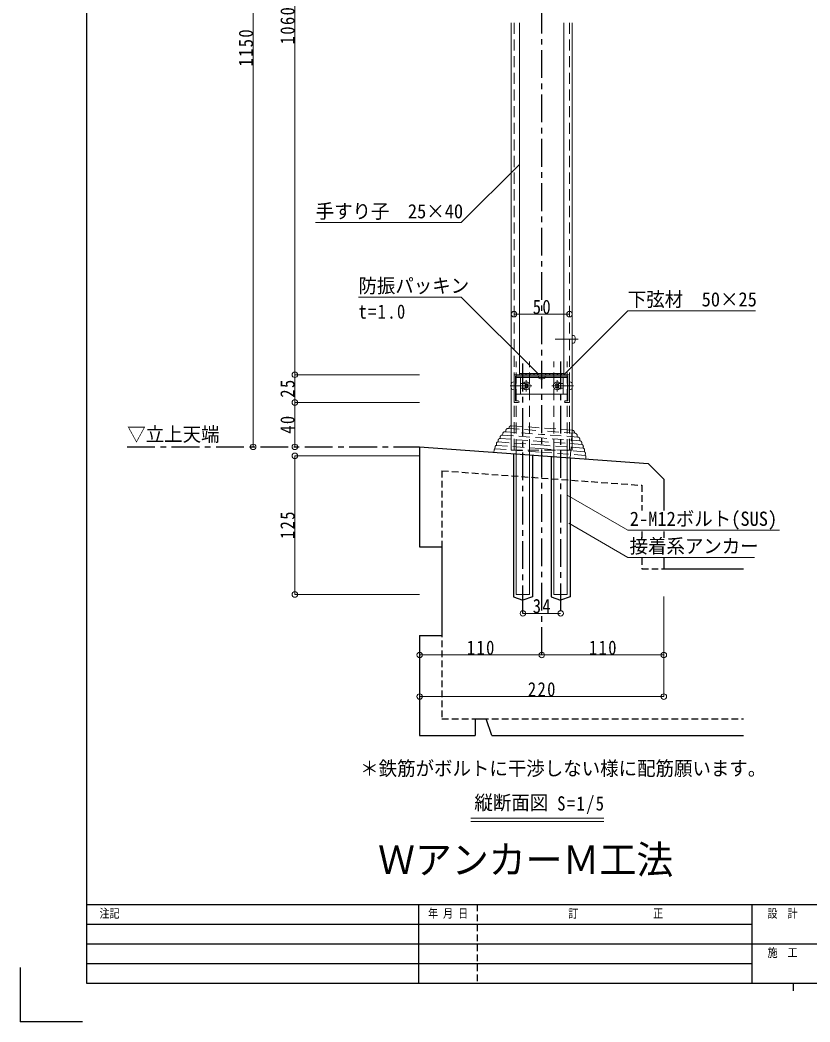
# Model space of a CAD drawing. Units: millimetres at full size, sheet at 1:5; some dimension numbers follow another scale. Extents: x -1050 to 1050, y -742 to 742.
# Drawn here: x -1050 to -338, y -742 to 160 of the extents above; entities that cross this region are included whole.
import ezdxf
from ezdxf.enums import TextEntityAlignment as Align

# ---------------------------------------------------------------- set-up
doc = ezdxf.new("R2010")
doc.units = ezdxf.units.MM
doc.header["$LTSCALE"] = 5
for name, pattern in [('CHAIN1', [8, 5, -1, 1, -1]), ('DASHED1', [1.8, 1.2, -0.6]), ('DASHED2', [3, 2, -1])]:
    doc.linetypes.add(name, pattern=pattern)
for name, color, linetype in [('0-0_通り芯', 7, 'CHAIN1'), ('0-1_躯体', 134, 'Continuous'), ('1-4_印刷位置ライン', 7, 'Continuous'), ('1-5_図枠1_1', 7, 'Continuous')]:
    doc.layers.add(name, color=color, linetype=linetype)
for name, color, linetype, lineweight in [('0-3_寸法', 54, 'Continuous', 20), ('0-4_手摺部材', 92, 'Continuous', 20), ('0-5_手すり子', 12, 'Continuous', 20), ('0-9_文字', 3, 'Continuous', 20), ('0-A_支柱', 6, 'Continuous', 20), ('0-B_足元', 4, 'Continuous', 20)]:
    doc.layers.add(name, color=color, linetype=linetype, lineweight=lineweight)
doc.styles.add('ＭＳ ゴシック', font='')
doc.styles.add('ＭＳ 明朝', font='')
doc.styles.get('ＭＳ ゴシック').set_extended_font_data('MS Gothic')
doc.styles.get('ＭＳ 明朝').set_extended_font_data('MS Mincho')

# ---------------------------------------------------------------- blocks, each defined once
blk = doc.blocks.new('dimension_origin')
at = {"color": 0, "linetype": 'Continuous', "lineweight": -2}
blk.add_circle((0, 0), 1.25, dxfattribs=at)

msp = doc.modelspace()

# ---------------------------------------------------------------- linework, layer by layer
at = {"layer": '0-0_通り芯'}
for p, q in [((-580, -411.793), (-580, 505.456)), ((-597, -374.293), (-597, -147.308)), ((-563, -147.308), (-563, -374.293)), ((-953.426, -224.293), (-690, -224.293))]:
    msp.add_line(p, q, dxfattribs=at)
at = {"layer": '0-1_躯体'}
for p, q in [((-690, -224.293), (-484.142, -239.293)), ((-605.5, -230.45), (-605.5, -359.361)), ((-588.5, -231.689), (-588.5, -359.361)), ((-571.5, -232.928), (-571.5, -359.361)), ((-554.5, -234.166), (-554.5, -359.361)), ((-484.142, -239.293), (-470, -253.435)), ((-470, -253.435), (-470, -281.7)), ((-470, -300.419), (-470, -306.1)), ((-470, -324.65), (-470, -334.293)), ((-470, -334.293), (-398.287, -334.293)), ((-605.5, -359.361), (-597, -362.308)), ((-588.5, -359.361), (-597, -362.308)), ((-571.5, -359.361), (-563, -362.308)), ((-554.5, -359.361), (-563, -362.308)), ((-690, -394.293), (-670, -394.293)), ((-640, -469.293), (-640, -484.293)), ((-640, -469.293), (-630, -469.293)), ((-625, -484.293), (-630, -469.293)), ((-625, -484.293), (-398.287, -484.293))]:
    msp.add_line(p, q, dxfattribs=at)
at = {"layer": '0-1_躯体', "linetype": 'DASHED1'}
for p, q in [((-670, -245.803), (-490, -258.919)), ((-670, -245.803), (-670, -469.293)), ((-490, -258.919), (-490, -281.7)), ((-490, -300.419), (-490, -306.1)), ((-490, -324.65), (-490, -334.293)), ((-490, -334.293), (-470, -334.293)), ((-670, -469.293), (-398.287, -469.293))]:
    msp.add_line(p, q, dxfattribs=at)
at = {"layer": '0-1_躯体'}
for points in [[(-690, -224.293), (-690, -314.293), (-670, -314.293), (-670, -394.293)], [(-690, -394.293), (-690, -484.293), (-640, -484.293)]]:
    msp.add_lwpolyline(points, dxfattribs=at)
at = {"layer": '0-3_寸法'}
for p, q in [((-840, 495), (-840, -224.293)), ((-802.5, -159.293), (-802.5, 470)), ((-605, -104.726), (-555, -104.726)), ((-690, -159.293), (-802.5, -159.293)), ((-802.5, -184.293), (-802.5, -159.293)), ((-690, -184.293), (-802.5, -184.293)), ((-802.5, -224.293), (-802.5, -184.293)), ((-690, -232.308), (-802.5, -232.308)), ((-802.5, -232.308), (-802.5, -357.308)), ((-690, -357.308), (-802.5, -357.308)), ((-470, -449.293), (-470, -359.082)), ((-597, -374.293), (-563, -374.293)), ((-690, -411.793), (-580, -411.793)), ((-580, -411.793), (-470, -411.793)), ((-690, -449.293), (-470, -449.293))]:
    msp.add_line(p, q, dxfattribs=at)
at = {"layer": '0-4_手摺部材'}
for p, q in [((-605, -183.793), (-605, -159.793)), ((-604.5, -159.293), (-555.5, -159.293)), ((-556.4, -160.693), (-603.6, -160.693)), ((-603.6, -160.693), (-603.6, -182.893)), ((-599.25, -176.793), (-599.25, -161.793)), ((-598.178, -158.293), (-597.178, -159.293)), ((-594.642, -158.293), (-593.642, -159.293)), ((-591.107, -158.293), (-590.107, -159.293)), ((-587.571, -158.293), (-586.571, -159.293)), ((-584.036, -158.293), (-583.036, -159.293)), ((-582.908, -161.747), (-583, -160.693)), ((-577, -160.693), (-583, -160.693)), ((-580.5, -158.293), (-579.5, -159.293)), ((-577.092, -161.747), (-577, -160.693)), ((-576.964, -158.293), (-575.964, -159.293)), ((-573.429, -158.293), (-572.429, -159.293)), ((-569.893, -158.293), (-568.893, -159.293)), ((-566.358, -158.293), (-565.358, -159.293)), ((-562.822, -158.293), (-561.822, -159.293)), ((-560.75, -176.793), (-560.75, -161.793)), ((-556.75, -176.793), (-556.75, -161.793)), ((-556.4, -182.893), (-556.4, -160.693)), ((-555, -159.793), (-555, -183.793)), ((-606.119, -165.891), (-605, -165.793)), ((-605, -172.793), (-605, -165.793)), ((-594.545, -168.097), (-595, -167.658)), ((-594.545, -170.488), (-595, -170.927)), ((-594.545, -168.097), (-594, -168.296)), ((-594.545, -170.488), (-594, -170.29)), ((-593.455, -168.097), (-594, -168.296)), ((-593.455, -170.488), (-594, -170.29)), ((-593.455, -168.097), (-592.864, -167.527)), ((-593.455, -170.488), (-592.864, -171.059)), ((-592.805, -168.747), (-593.003, -169.293)), ((-592.805, -169.838), (-593.003, -169.293)), ((-592.805, -168.748), (-592.234, -168.157)), ((-592.805, -169.838), (-592.234, -170.429)), ((-567.195, -168.748), (-567.766, -168.157)), ((-567.195, -169.838), (-567.766, -170.429)), ((-567.195, -168.747), (-566.997, -169.293)), ((-567.195, -169.838), (-566.997, -169.293)), ((-566.545, -168.097), (-567.136, -167.527)), ((-566.545, -170.488), (-567.136, -171.059)), ((-566.545, -168.097), (-566, -168.296)), ((-566.545, -170.488), (-566, -170.29)), ((-565.455, -168.097), (-566, -168.296)), ((-565.455, -170.488), (-566, -170.29)), ((-565.455, -168.097), (-565, -167.658)), ((-565.455, -170.488), (-565, -170.927)), ((-553.881, -165.891), (-555, -165.793)), ((-555, -165.793), (-555, -172.793)), ((-606.119, -172.695), (-605, -172.793)), ((-603.25, -176.793), (-556.75, -176.793)), ((-553.881, -172.695), (-555, -172.793)), ((-601.2, -184.293), (-604.5, -184.293)), ((-603.6, -182.893), (-601.2, -182.893)), ((-558.8, -182.893), (-556.4, -182.893)), ((-555.5, -184.293), (-558.8, -184.293))]:
    msp.add_line(p, q, dxfattribs=at)
at = {"layer": '0-4_手摺部材', "linetype": 'CHAIN1'}
for p, q in [((-589, -169.293), (-608.6, -169.293)), ((-594, -174.293), (-594, -164.293)), ((-571, -169.293), (-551.4, -169.293)), ((-566, -174.293), (-566, -164.293))]:
    msp.add_line(p, q, dxfattribs=at)
at = {"layer": '0-4_手摺部材'}
for points in [[(-556.75, -161.793), (-603.25, -161.793), (-603.25, -176.793)], [(-599.25, -171.293), (-595, -171.293), (-595, -167.293), (-599.25, -167.293)], [(-560.75, -171.293), (-565, -171.293), (-565, -167.293), (-560.75, -167.293)]]:
    msp.add_lwpolyline(points, dxfattribs=at)
msp.add_lwpolyline([(-600, -158.293), (-600, -159.293), (-560, -159.293), (-560, -158.293)], close=True, dxfattribs=at)
for centre, radius, start, end in [((-604.5, -159.793), 0.5, 90, 180), ((-581.812, -161.651), 1.1, 185, 254.7751), ((-578.188, -161.651), 1.1, 285.2249, 355), ((-555.5, -159.793), 0.5, 0, 90), ((-598.6, -169.293), 9, 164.11915, 195.88085), ((-606.006, -167.186), 1.3, 95, 164.11915), ((-594, -169.293), 3.5, 214.8499, 145.1501), ((-594, -169.293), 2.1, 32.74607, 57.2425), ((-594, -169.293), 2.1, 302.7575, 327.2425), ((-580, -154.993), 8, 254.7751, 285.2249), ((-566, -169.293), 3.5, 34.8499, 325.1501), ((-566, -169.293), 2.1, 122.7575, 147.25393), ((-566, -169.293), 2.1, 212.7575, 237.2425), ((-553.994, -167.186), 1.3, 15.88085, 85), ((-561.4, -169.293), 9, 344.11915, 15.88085), ((-606.006, -171.4), 1.3, 195.88085, 265), ((-553.994, -171.4), 1.3, 275, 344.11915), ((-604.5, -183.793), 0.5, 180, 270), ((-601.2, -183.593), 0.7, 270, 90), ((-558.8, -183.593), 0.7, 90, 270), ((-555.5, -183.793), 0.5, 270, 360)]:
    msp.add_arc(centre, radius, start, end, dxfattribs=at)
at = {"layer": '0-5_手すり子'}
for p, q in [((-600, 157.854), (-600, -159.293)), ((-560, -159.293), (-560, 157.854))]:
    msp.add_line(p, q, dxfattribs=at)
at = {"layer": '0-9_文字'}
for p, q in [((-524.014, -558.793), (-643.767, -558.793)), ((-524.014, -561.793), (-643.767, -561.793))]:
    msp.add_line(p, q, dxfattribs=at)
for points in [[(-600, 30.317), (-652.5, -22.183), (-783.75, -22.183)], [(-583.525, -158.293), (-652.5, -89.318), (-745.163, -89.318)], [(-560.207, -159.293), (-502.5, -101.586), (-387.5, -101.586)], [(-557, -267.827), (-502.5, -299.293), (-365.712, -299.293)], [(-555.77, -293.147), (-502.5, -323.902), (-388.431, -323.902)]]:
    msp.add_lwpolyline(points, dxfattribs=at)
at = {"layer": '0-A_支柱'}
for p, q in [((-607.5, -227.308), (-607.5, 157.854)), ((-552.5, 157.854), (-552.5, -227.308))]:
    msp.add_line(p, q, dxfattribs=at)
at = {"layer": '0-A_支柱', "linetype": 'DASHED2'}
msp.add_line((-607.5, -227.308), (-552.5, -227.308), dxfattribs=at)
at = {"layer": '0-B_足元', "linetype": 'DASHED2'}
for p, q in [((-605, 157.854), (-605, -227.308)), ((-555, 157.854), (-555, -227.308)), ((-603, -227.308), (-603, -147.308)), ((-591, -227.308), (-591, -147.308)), ((-569, -227.308), (-569, -147.308)), ((-557, -227.308), (-557, -147.308)), ((-610.426, -207.632), (-580.116, -209.84)), ((-609.495, -207.098), (-609.538, -207.696)), ((-607.355, -205.249), (-579.927, -207.247)), ((-552.5, -209.245), (-579.927, -207.247)), ((-617.491, -215.444), (-617.585, -216.736)), ((-615.549, -213.672), (-580.581, -216.22)), ((-615.206, -212.491), (-615.293, -213.691)), ((-613.236, -210.636), (-580.349, -213.032)), ((-612.386, -209.494), (-612.473, -210.692)), ((-545.613, -218.768), (-580.581, -216.22)), ((-547.462, -215.428), (-580.349, -213.032)), ((-549.806, -212.049), (-580.116, -209.84)), ((-554.317, -234.179), (-552.5, -209.245)), ((-550.651, -211.386), (-550.694, -211.984)), ((-548.137, -214.176), (-548.224, -215.373)), ((-621.991, -223.992), (-622.14, -226.03)), ((-620.807, -221.259), (-620.927, -222.911)), ((-620.927, -222.909), (-581.279, -225.798)), ((-619.32, -218.375), (-619.422, -219.783)), ((-619.422, -219.783), (-581.044, -222.58)), ((-617.585, -216.736), (-580.814, -219.415)), ((-542.667, -225.376), (-581.044, -222.58)), ((-544.043, -222.094), (-580.814, -219.415)), ((-545.782, -217.549), (-545.869, -218.749)), ((-543.949, -220.802), (-544.043, -222.094)), ((-542.564, -223.968), (-542.667, -225.376)), ((-622.994, -227.244), (-623.134, -229.165)), ((-622.14, -226.03), (-581.512, -228.99)), ((-540.883, -231.95), (-581.512, -228.99)), ((-541.631, -228.687), (-581.279, -225.798)), ((-541.511, -227.037), (-541.631, -228.689)), ((-540.735, -229.912), (-540.883, -231.95)), ((-540.214, -233.275), (-540.354, -235.197))]:
    msp.add_line(p, q, dxfattribs=at)
at = {"layer": '0-B_足元'}
for p, q in [((-551.381, -123.906), (-552.5, -123.808)), ((-552.5, -123.808), (-552.5, -130.808)), ((-551.381, -130.71), (-552.5, -130.808)), ((-603, -357.308), (-603, -227.308)), ((-591, -227.308), (-591, -357.308)), ((-569, -227.308), (-569, -357.308)), ((-557, -357.308), (-557, -227.308)), ((-591, -357.308), (-603, -357.308)), ((-569, -357.308), (-557, -357.308))]:
    msp.add_line(p, q, dxfattribs=at)
at = {"layer": '0-B_足元', "linetype": 'CHAIN1'}
msp.add_line((-547.28, -127.308), (-567.895, -127.308), dxfattribs=at)
at = {"layer": '0-B_足元'}
for centre, radius, start, end in [((-551.494, -125.201), 1.3, 15.88085, 85), ((-558.9, -127.308), 9, 344.11915, 15.88085), ((-551.494, -129.415), 1.3, 275, 344.11915)]:
    msp.add_arc(centre, radius, start, end, dxfattribs=at)
at = {"layer": '0-B_足元', "linetype": 'DASHED2'}
for centre, radius, start, end in [((-610.348, -209.686), 2.047, 82.39401, 174.62898), ((-607.5, -207.243), 2, 85.83266, 175.83266), ((-615.631, -215.532), 1.862, 87.47741, 177.27166), ((-613.254, -212.59), 1.954, 82.40334, 177.08789), ((-552.645, -211.24), 2, 355.83266, 85.83266), ((-550.181, -214.07), 2.047, 357.03635, 89.27132), ((-547.727, -217.364), 1.954, 354.57744, 89.26199), ((-620.785, -224.113), 1.212, 96.75368, 174.29409), ((-619.327, -221.26), 1.48, 93.70811, 179.94487), ((-617.659, -218.395), 1.661, 87.45542, 179.32329), ((-545.802, -220.62), 1.862, 354.39367, 84.18792), ((-544.21, -223.747), 1.661, 352.34203, 84.20991), ((-542.975, -226.824), 1.48, 351.72046, 77.95722), ((-621.544, -227.357), 1.455, 114.16891, 175.54322), ((-541.946, -229.857), 1.212, 357.37124, 74.91165), ((-541.665, -233.177), 1.455, 356.1221, 57.49641)]:
    msp.add_arc(centre, radius, start, end, dxfattribs=at)
at = {"layer": '1-4_印刷位置ライン'}
for p in [(-1050, -693.374), (-993.722, -742.5)]:
    msp.add_line(p, (-1050, -742.5), dxfattribs=at)
at = {"layer": '1-5_図枠1_1'}
for p, q in [((-990, -636.793), (990, -636.793)), ((-691.162, -636.793), (-691.162, -707.5)), ((-390.657, -636.793), (-390.657, -707.5)), ((-990, -654.47), (-390.657, -654.47)), ((-990, -672.146), (-37.121, -672.146)), ((-990, -689.823), (-390.657, -689.823)), ((-353.535, -707.5), (-353.535, -714.571))]:
    msp.add_line(p, q, dxfattribs=at)
at = {"layer": '1-5_図枠1_1', "linetype": 'DASHED1'}
msp.add_line((-638.131, -636.793), (-638.131, -707.5), dxfattribs=at)
msp.add_line((-638.131, -636.793), (-638.131, -707.5), dxfattribs=at)
at = {"layer": '1-5_図枠1_1'}
msp.add_lwpolyline([(-990, 682.5), (-990, -707.5), (990, -707.5)], dxfattribs=at)

# ---------------------------------------------------------------- block references
at = {"layer": '0-3_寸法', "xscale": 2, "yscale": 2}
for p, rotation in [((-605, -104.726), 180), ((-802.5, -159.293), 90), ((-802.5, -159.293), 270), ((-802.5, -184.293), 90), ((-802.5, -184.293), 270), ((-840, -224.293), 270), ((-802.5, -224.293), 270), ((-802.5, -232.308), 90), ((-802.5, -357.308), 270), ((-597, -374.293), 180), ((-690, -411.793), 180), ((-580, -411.793), 180), ((-690, -449.293), 180)]:
    msp.add_blockref('dimension_origin', p, dxfattribs=dict(at, rotation=rotation))
for p in [(-555, -104.726), (-563, -374.293), (-580, -411.793), (-470, -411.793), (-470, -449.293)]:
    msp.add_blockref('dimension_origin', p, dxfattribs=at)

# ---------------------------------------------------------------- texts
at = {"layer": '0-3_寸法', "char_height": 12.83, "attachment_point": 7, "rotation": 90, "style": 'ＭＳ ゴシック'}
for s, insert in [('\\T1.17;\\W0.85;1060', (-802.5, 138.479)), ('\\T1.17;\\W0.85;1150', (-840, 118.479)), ('\\T1.17;\\W0.85;25', (-802.5, -179.918)), ('\\T1.17;\\W0.85;40', (-802.5, -212.418)), ('\\T1.17;\\W0.85;125', (-802.5, -307.308))]:
    msp.add_mtext(s, dxfattribs=dict(at, insert=insert))
at = {"layer": '0-3_寸法', "char_height": 12.83, "attachment_point": 7, "style": 'ＭＳ ゴシック'}
for s, insert in [('\\T1.17;\\W0.85;50', (-588.125, -104.726)), ('\\T1.17;\\W0.85;34', (-588.125, -374.293)), ('\\T1.17;\\W0.85;110', (-647.5, -411.793)), ('\\T1.17;\\W0.85;110', (-537.5, -411.793)), ('\\T1.17;\\W0.85;220', (-592.5, -449.293))]:
    msp.add_mtext(s, dxfattribs=dict(at, insert=insert))
at = {"layer": '0-9_文字', "style": 'ＭＳ ゴシック', "width": 0.95}
for s, height, p in [('手すり子\u300025×40', 12.83, (-783.75, -22.183)), ('防振パッキン', 12.83, (-745.163, -89.318)), ('下弦材\u300050×25', 12.83, (-502.5, -101.586)), ('▽立上天端', 12.83, (-953.426, -223.127)), ('2-M12ボルト(SUS)', 12.83, (-500.712, -299.293)), ('接着系アンカー', 12.83, (-500.931, -323.902)), ('＊鉄筋がボルトに干渉しない様に配筋願います。', 12.83, (-743.55, -524.293)), ('縦断面図', 12.83, (-640.701, -555.106)), ('ＷアンカーＭ工法', 25.66, (-727.5, -616.793))]:
    msp.add_text(s, height=height, dxfattribs=at).set_placement(p, align=Align.BOTTOM_LEFT)
at = {"layer": '0-9_文字', "char_height": 12.83, "attachment_point": 7, "style": 'ＭＳ ゴシック'}
for s, insert in [('\\T1.17;\\W0.85;t=1.0', (-745.163, -108.965)), ('\\T1.17;\\W0.85;S=1/5', (-566.097, -555.106))]:
    msp.add_mtext(s, dxfattribs=dict(at, insert=insert))
at = {"layer": '1-5_図枠1_1', "style": 'ＭＳ 明朝', "width": 0.85}
for s, p in [('注記', (-978.418, -650.934)), ('年 月 日', (-682.419, -650.934)), ('訂               正', (-556.108, -650.934)), ('  設  計', (-385.607, -650.934)), ('  施  工', (-385.607, -686.288))]:
    msp.add_text(s, height=7.776, dxfattribs=at).set_placement(p, align=Align.BOTTOM_LEFT)

doc.saveas('drawing.dxf')
